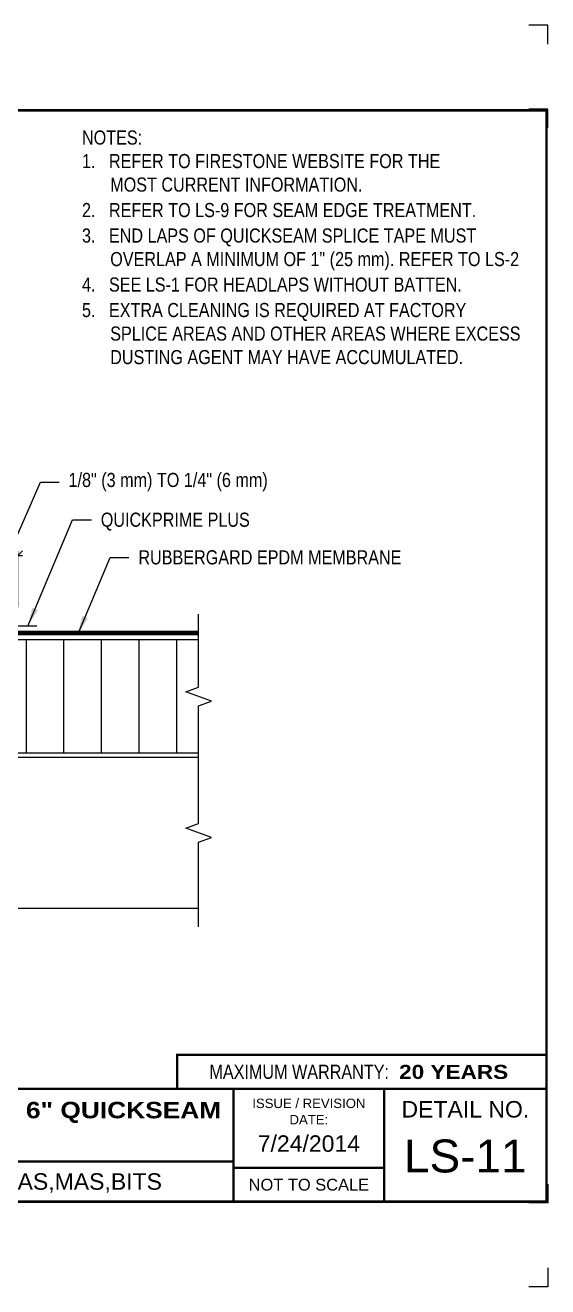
# Model space of a CAD drawing. Header units: inches. Extents: x 165.4 to 185.5, y 96.2 to 113.
# Drawn here: x 178.53 to 185.48, y 96.24 to 113 of the extents above; entities that cross this region are included whole.
import ezdxf
from ezdxf.enums import TextEntityAlignment as Align

# ---------------------------------------------------------------- set-up
doc = ezdxf.new("R2010")
doc.units = ezdxf.units.IN
doc.header["$MEASUREMENT"] = 0
doc.linetypes.add('HIDDEN', pattern=[0.375, 0.25, -0.125])
doc.layers.get('0').update_dxf_attribs({"linetype": 'CONTINUOUS'})
doc.layers.get('DEFPOINTS').update_dxf_attribs({"linetype": 'CONTINUOUS'})
for name, color, linetype in [('FSBP-ADHESIVE', 1, 'HIDDEN'), ('FSBP-ANNO-NOTE', 7, 'CONTINUOUS'), ('FSBP-INSULATION', 7, 'CONTINUOUS'), ('FSBP-MEMBRANE', 7, 'CONTINUOUS'), ('FSBP-SUBSTRATE-GENERIC', 9, 'CONTINUOUS'), ('FSBP-TTLB', 7, 'CONTINUOUS'), ('FSBP-TTLB-BORDER', 7, 'CONTINUOUS'), ('FSBP-TTLB-TEXT', 7, 'CONTINUOUS')]:
    doc.layers.add(name, color=color, linetype=linetype)
doc.styles.add('FSBP_ARIAL', font='arial.ttf')
doc.styles.add('FSBP_ARIAL_BOLD', font='')
doc.styles.add('FSBP_ARIAL_NAR', font='ARIALN.TTF')
doc.styles.get('FSBP_ARIAL_BOLD').set_extended_font_data('Arial Black')
doc.linetypes.add('ZIGZAG', pattern='A,0.0001,-0.2,[131,ltypeshp.shx,S=0.2,R=0,X=-0.2,Y=0],-0.4,[131,ltypeshp.shx,S=0.2,R=180,X=0.2,Y=0],-0.2', length=0.8001)
doc.dimstyles.new('FSBP-DIM', dxfattribs={"dimtxt": 0.1875, "dimasz": 0.125, "dimexe": 0.0625, "dimexo": 0.125, "dimgap": 0.125, "dimtad": 0, "dimdec": 0, "dimzin": 1, "dimdsep": 46, "dimlunit": 4, "dimtxsty": 'FSBP_ARIAL_NAR', "dimblk": 'OBLIQUE', "dimcen": 0.09375, "dimdle": 0.0625, "dimclrd": 256, "dimclre": 256, "dimclrt": 256, "dimadec": 0, "dimazin": 0, "dimtfac": 1, "dimtdec": 0, "dimtmove": 1, "dimatfit": 3, "dimfxl": 1, "dimtolj": 1, "dimtzin": 0, "dimlwd": -1, "dimlwe": -1, "dimarcsym": 0})
doc.dimstyles.new('FSBP-LEADER', dxfattribs={"dimtxt": 0.1875, "dimasz": 0.25, "dimexe": 0.0625, "dimexo": 0.125, "dimgap": 0.125, "dimtad": 0, "dimtih": 1, "dimtoh": 1, "dimdec": 4, "dimzin": 0, "dimdsep": 46, "dimlunit": 4, "dimtxsty": 'FSBP_ARIAL_NAR', "dimcen": 0.09375, "dimclrd": 256, "dimclre": 256, "dimclrt": 256, "dimadec": 0, "dimazin": 0, "dimtfac": 1, "dimtdec": 4, "dimtofl": 0, "dimtmove": 0, "dimatfit": 3, "dimfxl": 1, "dimtolj": 1, "dimtzin": 0, "dimlwd": -1, "dimlwe": -1, "dimarcsym": 0})

# ---------------------------------------------------------------- blocks, each defined once
blk = doc.blocks.new('_OBLIQUE')
at = {"color": 0, "linetype": 'ByBlock'}
blk.add_line((-0.5, -0.5), (0.5, 0.5), dxfattribs=at)
blk = doc.blocks.new('*D6')
at = {"layer": 'DEFPOINTS', "color": 0, "transparency": 16777216}
for p in [(178.4367274467407, 105.9496567123612), (178.1867274467407, 105.2976068290744), (178.4367274467407, 105.1401068290745)]:
    blk.add_point(p, dxfattribs=at)
at = {"layer": 'FSBP-ANNO-NOTE', "transparency": 16777216}
for p, q in [((178.3117274467407, 105.9496567123612), (178.7347387632223, 106.9268934686306)), ((178.7347387632223, 106.9268934686306), (178.9847387632223, 106.9268934686306)), ((178.1242274467407, 105.9496567123612), (178.4992274467407, 105.9496567123612)), ((178.1867274467407, 105.4226068290744), (178.1867274467407, 106.0121567123612)), ((178.4367274467407, 105.2651068290745), (178.4367274467407, 106.0121567123612))]:
    blk.add_line(p, q, dxfattribs=at)
at = {"layer": 'FSBP-ANNO-NOTE', "transparency": 16777216, "xscale": 0.125, "yscale": 0.125, "zscale": 0.125, "rotation": 180}
blk.add_blockref('_OBLIQUE', (178.1867274467407, 105.9496567123612), dxfattribs=at)
at = {"layer": 'FSBP-ANNO-NOTE', "transparency": 16777216, "xscale": 0.125, "yscale": 0.125, "zscale": 0.125}
blk.add_blockref('_OBLIQUE', (178.4367274467407, 105.9496567123612), dxfattribs=at)
at = {"layer": 'FSBP-ANNO-NOTE', "transparency": 16777216, "insert": (179.1097387632223, 106.9268934686306), "char_height": 0.1875, "attachment_point": 4, "style": 'FSBP_ARIAL_NAR'}
blk.add_mtext('\\A1;1/8" (3 mm) TO 1/4" (6 mm)', dxfattribs=at)
blk = doc.blocks.new('TTLB-EPDM_2')
at = {"layer": 'DEFPOINTS', "linetype": 'Continuous', "ltscale": 1.75}
for points in [[(20.01562500000003, 13.88083333333333), (20.01562500000003, 14.13083333333333), (19.76562500000003, 14.13083333333333)], [(20.01562500000003, -2.380833333333342), (20.01562500000003, -2.630833333333342), (19.76562500000003, -2.630833333333342)]]:
    blk.add_lwpolyline(points, dxfattribs=at)
at = {"layer": 'DEFPOINTS', "color": 1}
for points in [[(20.015625, 12.765625), (20.015625, 13.015625), (19.765625, 13.015625)], [(20.015625, -1.265625), (20.015625, -1.515625), (19.765625, -1.515625)]]:
    blk.add_lwpolyline(points, dxfattribs=at)
at = {"layer": 'FSBP-TTLB', "const_width": 0.03125}
blk.add_lwpolyline([(15.09028770518938, 0), (20, 0), (20, 0.4512598240669945), (15.09028770518938, 0.4512598240669945)], close=True, dxfattribs=at)
for points in [[(0, 0), (0, -1.5), (20, -1.5), (20, 0), (0, 0)], [(15.84028770518938, 0), (15.84028770518938, -0.9643749050531198)], [(17.84110496735593, 0), (17.84110496735593, -1.5)], [(20, 0), (20, -1.5)], [(4.825208527206769, -0.9643749050531198), (15.84028770518938, -0.9643749050531198)], [(15.84028770518938, -0.9643749050531198), (15.84028770518938, -1.5)], [(15.84028770518938, -1.048740175933006), (17.84110496735593, -1.048740175933006)]]:
    blk.add_lwpolyline(points, dxfattribs=at)
at = {"layer": 'FSBP-TTLB-BORDER', "const_width": 0.03125}
blk.add_lwpolyline([(20, 0), (20, 13), (0, 13), (0, 0)], dxfattribs=at)
at = {"layer": 'FSBP-TTLB-TEXT', "style": 'FSBP_ARIAL_NAR'}
blk.add_text('MAXIMUM WARRANTY:', height=0.1875, dxfattribs=at).set_placement((17.90516569312837, 0.2256299120335257), align=Align.MIDDLE_RIGHT)
at = {"layer": 'FSBP-TTLB-TEXT', "style": 'FSBP_ARIAL'}
for s, height, p in [('ISSUE / REVISION', 0.125, (16.84069633627263, -0.1938496373466023)), ('DETAIL NO.', 0.21875, (18.92055248367797, -0.2724398367368792)), ('DATE:', 0.125, (16.84069633627263, -0.409973105348854)), ('NOT TO SCALE', 0.15625, (16.84069633627263, -1.274370087966503))]:
    blk.add_text(s, height=height, dxfattribs=at).set_placement(p, align=Align.MIDDLE_CENTER)
at = {"layer": 'FSBP-TTLB-TEXT'}
for tag, height, style, p in [('MAXIMUM_WARRANTY', 0.1875, 'FSBP_ARIAL_BOLD', (18.03987100774941, 0.2240244307510579)), ('ACCPT_SYSTEMS', 0.21875, 'FSBP_ARIAL', (12.49438170418193, -1.23218745252656))]:
    blk.add_attdef(tag, text='', height=height, dxfattribs=dict(at, style=style)).set_placement(p, align=Align.MIDDLE_LEFT)
for tag, height, style, p in [('DETAIL_DESCP_LINE_1', 0.21875, 'FSBP_ARIAL_BOLD', (10.33118450231211, -0.2831249841755152)), ('DETAIL_DESCP_LINE_2', 0.21875, 'FSBP_ARIAL_BOLD', (10.33118450231211, -0.6812499208775904)), ('ISSUE_REV_DATE', 0.21875, 'FSBP_ARIAL', (16.84069633627263, -0.7282559425942452)), ('DETAIL_NUMBER', 0.4375, 'FSBP_ARIAL', (18.91941590748775, -0.8931630692489421))]:
    blk.add_attdef(tag, text='', height=height, dxfattribs=dict(at, style=style)).set_placement(p, align=Align.MIDDLE_CENTER)

msp = doc.modelspace()

# ---------------------------------------------------------------- hatches: boundary and pattern name
at = {"layer": 'FSBP-INSULATION'}
h = msp.add_hatch(dxfattribs=at)
h.set_pattern_fill('LINE', color=256, scale=4, angle=90, style=0)
h.set_pattern_definition([(90, (-88.45170247753455, 182.3650710056602), (-0.5, 3.061515884555943e-17), [])])
h.paths.add_polyline_path([(175.4355096828355, 103.3288568290745), (175.4355096828355, 103.3576250616181), (175.3964471828355, 103.3678283379839), (175.4355096828355, 103.3891923286354), (175.4355096828355, 103.4207595956527), (175.3964471828355, 103.4309628720184), (175.4355096828355, 103.4523268626699), (175.4355096828355, 103.4838941296872), (175.3964471828355, 103.494097406053), (175.4355096828355, 103.5154613967044), (175.4355096828355, 103.5470286637217), (175.3964471828355, 103.5572319400874), (175.4355096828355, 103.5785959307389), (175.4355096828355, 103.6101631977562), (175.3964471828355, 103.620366474122), (175.4355096828355, 103.6417304647735), (175.4355096828355, 103.6732977317907), (175.3964471828355, 103.6835010081565), (175.4355096828355, 103.704864998808), (175.4355096828355, 103.7364322658252), (175.3964471828355, 103.746635542191), (175.4355096828355, 103.7679995328425), (175.4355096828355, 103.7995667998597), (175.3964471828355, 103.8097700762255), (175.4355096828355, 103.831134066877), (175.4355096828355, 103.8627013338943), (175.3964471828356, 103.8729046102601), (175.4355096828355, 103.8942686009115), (175.4355096828355, 103.9258358679288), (175.3964471828355, 103.9360391442945), (175.4355096828355, 103.957403134946), (175.4355096828355, 103.9889704019633), (175.3964471828355, 103.9991736783291), (175.4355096828355, 104.0205376689805), (175.4355096828355, 104.0521049359978), (175.3964471828355, 104.0623082123636), (175.4355096828355, 104.083672203015), (175.4355096828355, 104.1152394700323), (175.3964471828355, 104.1254427463981), (175.4355096828355, 104.1468067370496), (175.4355096828355, 104.1783740040668), (175.3964471828355, 104.1885772804326), (175.4355096828355, 104.2099412710841), (175.4355096828355, 104.2415085381013), (175.3964471828356, 104.2517118144671), (175.4355096828355, 104.2730758051186), (175.4355096828355, 104.3046430721359), (175.3964471828355, 104.3148463485016), (175.4355096828355, 104.3362103391531), (175.4355096828355, 104.3677776061704), (175.3964471828355, 104.3779808825362), (175.4355096828355, 104.3993448731876), (175.4355096828355, 104.4309121402049), (175.3964471828355, 104.4411154165707), (175.4355096828355, 104.4624794072222), (175.4355096828355, 104.4940466742394), (175.3964471828355, 104.5042499506052), (175.4355096828355, 104.5256139412567), (175.4355096828355, 104.5571812082739), (175.3964471828355, 104.5673844846397), (175.4355096828355, 104.5887484752912), (175.4355096828355, 104.6203157423084), (175.3964471828355, 104.6305190186742), (175.4355096828355, 104.6518830093257), (175.4355096828355, 104.6834502763429), (175.3964471828356, 104.6936535527087), (175.4120721828355, 104.7021991489693), (175.4120721828355, 104.8288568290745), (169.2769033038664, 104.8288568290745), (169.2769033038664, 104.2038568290745), (169.1051859651505, 104.1413568290745), (169.4486206425824, 104.0163568290745), (169.2769033038664, 103.9538568290745), (169.2769033038665, 103.3288568290745)])
h.paths.add_polyline_path([(180.838591155904, 103.3288568290745), (180.838591155904, 103.9538568290745), (181.01030849462, 104.0163568290745), (180.666873817188, 104.1413568290745), (180.838591155904, 104.2038568290745), (180.838591155904, 104.8288568290745), (175.5995721828355, 104.8288568290745), (175.5995721828355, 104.728984863255), (175.6151971828355, 104.7249035527087), (175.5761346828355, 104.7035395620572), (175.5761346828355, 104.67197229504), (175.6151971828355, 104.6617690186742), (175.5761346828355, 104.6404050280227), (175.5761346828355, 104.6088377610055), (175.6151971828355, 104.5986344846397), (175.5761346828355, 104.5772704939882), (175.5761346828355, 104.5457032269709), (175.6151971828355, 104.5354999506052), (175.5761346828355, 104.5141359599537), (175.5761346828355, 104.4825686929364), (175.6151971828355, 104.4723654165707), (175.5761346828355, 104.4510014259191), (175.5761346828355, 104.4194341589019), (175.6151971828355, 104.4092308825361), (175.5761346828355, 104.3878668918847), (175.5761346828355, 104.3562996248674), (175.6151971828355, 104.3460963485016), (175.5761346828355, 104.3247323578501), (175.5761346828355, 104.2931650908329), (175.6151971828355, 104.2829618144671), (175.5761346828355, 104.2615978238156), (175.5761346828355, 104.2300305567984), (175.6151971828356, 104.2198272804326), (175.5761346828355, 104.1984632897812), (175.5761346828355, 104.1668960227639), (175.6151971828355, 104.1566927463981), (175.5761346828355, 104.1353287557466), (175.5761346828355, 104.1037614887293), (175.6151971828356, 104.0935582123636), (175.5761346828355, 104.0721942217121), (175.5761346828355, 104.0406269546948), (175.6151971828355, 104.0304236783291), (175.5761346828355, 104.0090596876775), (175.5761346828355, 103.9774924206603), (175.6151971828355, 103.9672891442945), (175.5761346828355, 103.9459251536431), (175.5761346828355, 103.9143578866258), (175.6151971828355, 103.90415461026), (175.5761346828355, 103.8827906196086), (175.5761346828355, 103.8512233525913), (175.6151971828355, 103.8410200762255), (175.5761346828355, 103.819656085574), (175.5761346828355, 103.7880888185568), (175.6151971828355, 103.777885542191), (175.5761346828355, 103.7565215515395), (175.5761346828355, 103.7249542845223), (175.6151971828355, 103.7147510081565), (175.5761346828355, 103.693387017505), (175.5761346828355, 103.6618197504877), (175.6151971828355, 103.6516164741219), (175.5761346828355, 103.6302524834705), (175.5761346828355, 103.5986852164532), (175.6151971828355, 103.5884819400875), (175.5761346828355, 103.567117949436), (175.5761346828355, 103.5355506824187), (175.6151971828355, 103.525347406053), (175.5761346828355, 103.5039834154015), (175.5761346828355, 103.4724161483842), (175.6151971828355, 103.4622128720184), (175.5761346828355, 103.4408488813669), (175.5761346828355, 103.4092816143497), (175.6151971828355, 103.3990783379839), (175.5761346828355, 103.3777143473324), (175.5761346828355, 103.3461470803152), (175.6423291496792, 103.3288568290745)])
h.paths.add_polyline_path([(171.2074852542015, 103.933403640125), (173.8821740331919, 103.933403640125), (173.8821740331919, 104.224437917069), (171.2074852542015, 104.224437917069)], flags=24)

# ---------------------------------------------------------------- linework, layer by layer
at = {"layer": 'FSBP-ADHESIVE', "linetype": 'ZIGZAG', "ltscale": 0.17}
msp.add_line((176.1308221828355, 105.0163568290745), (178.6867274467408, 105.0163568290745), dxfattribs=at)
at = {"layer": 'FSBP-INSULATION', "linetype": 'Continuous'}
msp.add_lwpolyline([(180.838591155904, 103.3288568290745), (180.838591155904, 103.9538568290745), (181.0103084946199, 104.0163568290745), (180.6668738171881, 104.1413568290745), (180.838591155904, 104.2038568290745), (180.838591155904, 105.1726068290745)], dxfattribs=at)
at = {"layer": 'FSBP-INSULATION'}
for points in [[(180.838591155904, 104.8288568290745), (175.5995721828355, 104.8288568290745)], [(175.6022391657418, 103.3288568290745), (180.838591155904, 103.3288568290745)]]:
    msp.add_lwpolyline(points, dxfattribs=at)
at = {"layer": 'FSBP-MEMBRANE', "const_width": 0.06}
msp.add_lwpolyline([(175.5995721828355, 104.9226068290745), (180.838591155904, 104.9226068290745)], dxfattribs=at)
at = {"layer": 'FSBP-SUBSTRATE-GENERIC'}
msp.add_line((169.2769033038665, 101.2663568290745), (180.838591155904, 101.2663568290745), dxfattribs=at)
for points in [[(180.838591155904, 103.2663568290745), (175.6033993649822, 103.2663568290745)], [(180.838591155904, 101.0163568290745), (180.838591155904, 102.1413568290745), (181.0103084946199, 102.2038568290745), (180.6668738171881, 102.3288568290745), (180.838591155904, 102.3913568290745), (180.838591155904, 103.3288568290745)]]:
    msp.add_lwpolyline(points, dxfattribs=at)

# ---------------------------------------------------------------- block references
at = {"ltscale": 1.75}
ref = msp.add_blockref('TTLB-EPDM_2', (165.462701130455, 98.86596216310221), dxfattribs=at)
ref.add_attrib('DETAIL_DESCP_LINE_1', 'LAP SPLICE WITH 3/4" POLYMER BATTEN AND 6" QUICKSEAM', dxfattribs={"layer": 'FSBP-TTLB-TEXT', "height": 0.21875, "style": 'FSBP_ARIAL_BOLD'}).set_placement((175.7938856327671, 98.5828371789267), align=Align.MIDDLE_CENTER)
ref.add_attrib('ACCPT_SYSTEMS', 'RMAS,MAS,BITS', dxfattribs={"layer": 'FSBP-TTLB-TEXT', "height": 0.21875, "style": 'FSBP_ARIAL'}).set_placement((177.9570828346369, 97.63377471057565), align=Align.MIDDLE_LEFT)
ref.add_attrib('ISSUE_REV_DATE', '7/24/2014', dxfattribs={"layer": 'FSBP-TTLB-TEXT', "height": 0.21875, "style": 'FSBP_ARIAL'}).set_placement((182.3033974667276, 98.13770622050797), align=Align.MIDDLE_CENTER)
ref.add_attrib('DETAIL_NUMBER', 'LS-11', dxfattribs={"layer": 'FSBP-TTLB-TEXT', "height": 0.4375, "style": 'FSBP_ARIAL'}).set_placement((184.3821170379427, 97.97279909385327), align=Align.MIDDLE_CENTER)
ref.add_attrib('MAXIMUM_WARRANTY', '20 YEARS', dxfattribs={"layer": 'FSBP-TTLB-TEXT', "height": 0.1875, "style": 'FSBP_ARIAL_BOLD'}).set_placement((183.5025721382044, 99.08998659385327), align=Align.MIDDLE_LEFT)

# ---------------------------------------------------------------- texts
at = {"layer": 'FSBP-ANNO-NOTE', "style": 'FSBP_ARIAL_NAR'}
for s, p in [('QUICKPRIME PLUS', (179.5379137569903, 106.4268934686306)), ('RUBBERGARD EPDM MEMBRANE', (180.0379137569903, 105.9268934686306))]:
    msp.add_text(s, height=0.1875, dxfattribs=at).set_placement(p, align=Align.MIDDLE_LEFT)
at = {"layer": 'FSBP-ANNO-NOTE', "insert": (179.2883784901679, 111.5984862476035), "char_height": 0.1875, "attachment_point": 1, "style": 'FSBP_ARIAL_NAR'}
msp.add_mtext_dynamic_manual_height_columns('\\pi-0.375,l0.375,t0.1875,0.375;NOTES:\\P1.   REFER TO FIRESTONE WEBSITE FOR THE                MOST CURRENT INFORMATION.\\P{\\H0.083333x;\\P\\pt0.375;}2.   REFER TO LS-9 FOR SEAM EDGE TREATMENT.\\P{\\H0.083333x;\\P}3.   END LAPS OF QUICKSEAM SPLICE TAPE MUST OVERLAP A MINIMUM OF 1" (25 mm). REFER TO LS-2\\P{\\H0.083333x;\\P}4.   SEE LS-1 FOR HEADLAPS WITHOUT BATTEN.\\P{\\H0.083333x;\\P}5.   EXTRA CLEANING IS REQUIRED AT FACTORY SPLICE AREAS AND OTHER AREAS WHERE EXCESS DUSTING AGENT MAY HAVE ACCUMULATED.', width=5.85804401305262, gutter_width=23.08110225731588, heights=[3.813208752399875], dxfattribs=at)

# ---------------------------------------------------------------- dimensions: what is measured, and where the dimension line sits
at = {"layer": 'FSBP-ANNO-NOTE'}
dim = msp.add_linear_dim(base=(178.4367274467407, 105.9496567123612), p1=(178.1867274467407, 105.2976068290744), p2=(178.4367274467407, 105.1401068290745), text='1/8" (3 mm) TO 1/4" (6 mm)', dimstyle='FSBP-DIM', dxfattribs=at)
dim.commit()
dim.dimension.update_dxf_attribs({"geometry": '*D6', "text_midpoint": (179.1097387632223, 106.9268934686306), "dimtype": 160})

# ---------------------------------------------------------------- leaders
for points in [[(178.5685654836823, 105.0123610403327), (179.1629137569903, 106.4268934686306), (179.4129137569903, 106.4268934686306)], [(179.2328370453765, 104.9033228071945), (179.6629137569903, 105.9268934686306), (179.9129137569903, 105.9268934686306)]]:
    msp.add_leader(points, dimstyle='FSBP-LEADER', dxfattribs=at)

doc.saveas('drawing.dxf')
